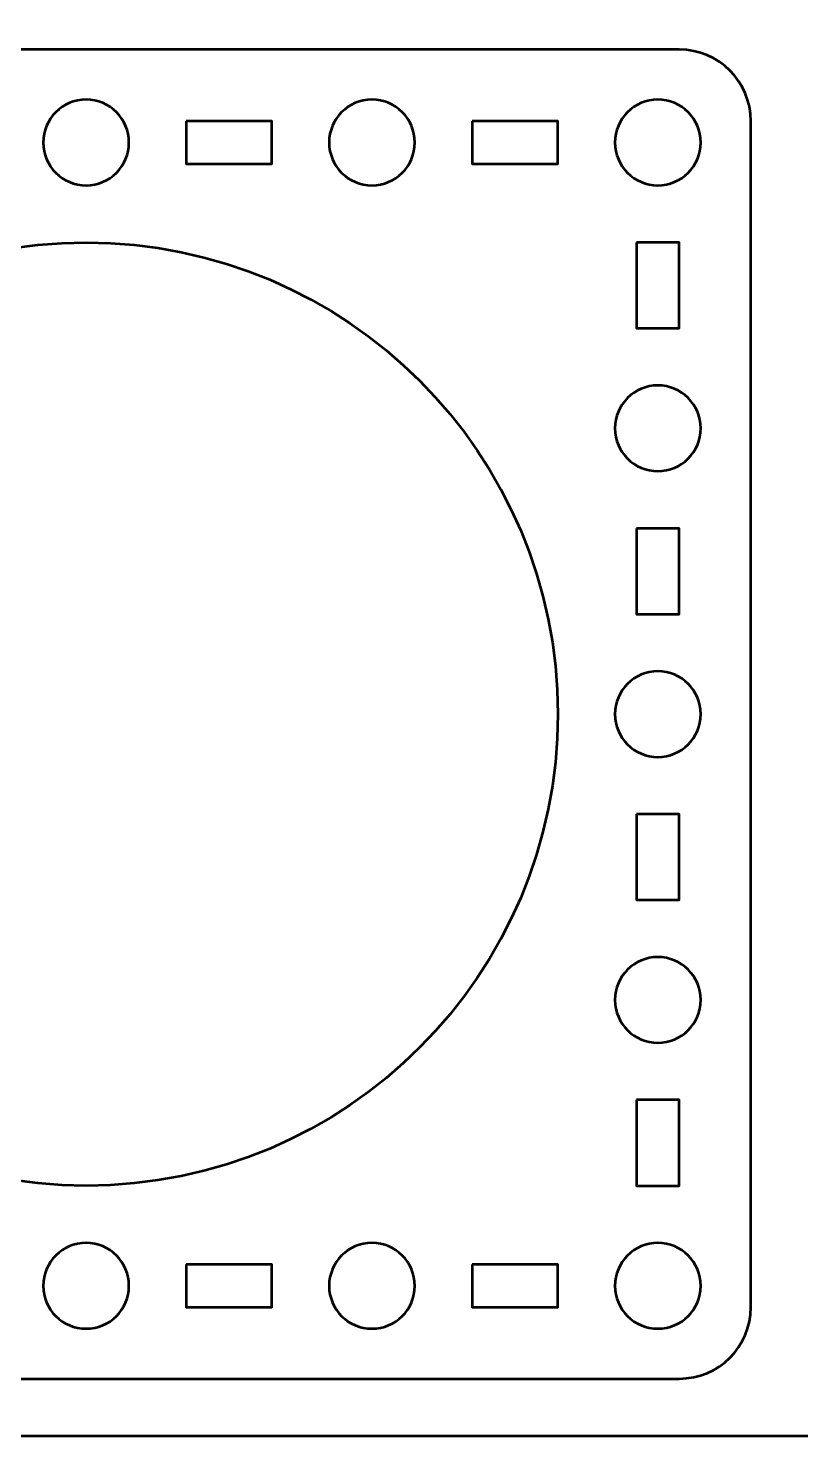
# Model space of a CAD drawing. Header units: centimetres. Extents: x -21 to 0, y -29.7 to 0.
# Drawn here: x -15.91 to -10.5, y -29.7 to -19.85 of the extents above; entities that cross this region are included whole.
import ezdxf

# ---------------------------------------------------------------- set-up
doc = ezdxf.new("R2010")
doc.units = ezdxf.units.CM
doc.header["$MEASUREMENT"] = 0
doc.layers.add('Layer 1', color=7, linetype='Continuous')

msp = doc.modelspace()

# ---------------------------------------------------------------- linework, layer by layer
at = {"layer": 'Layer 1', "color": 250, "lineweight": 53}
msp.add_ellipse((-15.5, -24.65), major_axis=(0, 3.3), ratio=1, dxfattribs=at)
at = {"layer": 'Layer 1', "color": 22, "lineweight": 53}
msp.add_open_spline([(-21.00003, -29.19996), (-21.00003, -29.19996), (-21.00003, -0.49992), (-21.00003, -0.49992), (-21.00003, -0.49992), (-21.00003, -0.22295), (-20.77694, 0.00004), (-20.49994, 0.00004), (-20.49994, 0.00004), (-20.49994, 0.00004), (-0.50008, 0.00004), (-0.50008, 0.00004), (-0.50008, 0.00004), (-0.22294, 0.00004), (0.00002, -0.22295), (0.00002, -0.49992), (0.00002, -0.49992), (0.00002, -0.49992), (0.00002, -29.19996), (0.00002, -29.19996), (0.00002, -29.19996), (0.00002, -29.47696), (-0.22294, -29.70005), (-0.50008, -29.70005), (-0.50008, -29.70005), (-0.50008, -29.70005), (-20.49994, -29.70005), (-20.49994, -29.70005), (-20.49994, -29.70005), (-20.77694, -29.70005), (-21.00003, -29.47696), (-21.00003, -29.19996)], degree=3, knots=[0, 0, 0, 0, 0.125, 0.125, 0.125, 0.125, 0.25, 0.25, 0.25, 0.25, 0.375, 0.375, 0.375, 0.375, 0.5, 0.5, 0.5, 0.5, 0.625, 0.625, 0.625, 0.625, 0.75, 0.75, 0.75, 0.75, 0.875, 0.875, 0.875, 0.875, 1, 1, 1, 1], dxfattribs=at)
at = {"layer": 'Layer 1', "color": 114, "lineweight": 53}
msp.add_open_spline([(-19.64995, -19.99995), (-19.64995, -19.99995), (-11.35005, -19.99995), (-11.35005, -19.99995), (-11.35005, -19.99995), (-11.07305, -19.99995), (-10.84995, -20.22305), (-10.84995, -20.50005), (-10.84995, -20.50005), (-10.84995, -20.50005), (-10.84995, -28.79995), (-10.84995, -28.79995), (-10.84995, -28.79995), (-10.84995, -29.07695), (-11.07305, -29.30005), (-11.35005, -29.30005), (-11.35005, -29.30005), (-11.35005, -29.30005), (-19.64995, -29.30005), (-19.64995, -29.30005), (-19.64995, -29.30005), (-19.92695, -29.30005), (-20.15005, -29.07695), (-20.15005, -28.79995), (-20.15005, -28.79995), (-20.15005, -28.79995), (-20.15005, -20.50005), (-20.15005, -20.50005), (-20.15005, -20.50005), (-20.15005, -20.22305), (-19.92695, -19.99995), (-19.64995, -19.99995)], degree=3, knots=[0, 0, 0, 0, 0.125, 0.125, 0.125, 0.125, 0.25, 0.25, 0.25, 0.25, 0.375, 0.375, 0.375, 0.375, 0.5, 0.5, 0.5, 0.5, 0.625, 0.625, 0.625, 0.625, 0.75, 0.75, 0.75, 0.75, 0.875, 0.875, 0.875, 0.875, 1, 1, 1, 1], dxfattribs=at)
at = {"layer": 'Layer 1', "lineweight": 53}
for points in [[(-15.20002, -20.64998), (-15.20002, -20.81575), (-15.33436, -20.94998), (-15.50001, -20.94998), (-15.50001, -20.94998), (-15.66564, -20.94998), (-15.80002, -20.81575), (-15.80002, -20.64998), (-15.80002, -20.64998), (-15.80002, -20.48432), (-15.66564, -20.34998), (-15.50001, -20.34998), (-15.50001, -20.34998), (-15.33436, -20.34998), (-15.20002, -20.48432), (-15.20002, -20.64998)], [(-13.20005, -20.64998), (-13.20005, -20.81575), (-13.33429, -20.94998), (-13.50006, -20.94998), (-13.50006, -20.94998), (-13.66572, -20.94998), (-13.80006, -20.81575), (-13.80006, -20.64998), (-13.80006, -20.64998), (-13.80006, -20.48432), (-13.66572, -20.34998), (-13.50006, -20.34998), (-13.50006, -20.34998), (-13.33429, -20.34998), (-13.20005, -20.48432), (-13.20005, -20.64998)], [(-11.19998, -20.64998), (-11.19998, -20.81575), (-11.33435, -20.94998), (-11.49998, -20.94998), (-11.49998, -20.94998), (-11.66575, -20.94998), (-11.79998, -20.81575), (-11.79998, -20.64998), (-11.79998, -20.64998), (-11.79998, -20.48432), (-11.66575, -20.34998), (-11.49998, -20.34998), (-11.49998, -20.34998), (-11.33435, -20.34998), (-11.19998, -20.48432), (-11.19998, -20.64998)], [(-14.79997, -20.50005), (-14.79997, -20.50005), (-14.19997, -20.50005), (-14.19997, -20.50005), (-14.19997, -20.50005), (-14.19997, -20.50005), (-14.19997, -20.80005), (-14.19997, -20.80005), (-14.19997, -20.80005), (-14.19997, -20.80005), (-14.79997, -20.80005), (-14.79997, -20.80005), (-14.79997, -20.80005), (-14.79997, -20.80005), (-14.79997, -20.50005), (-14.79997, -20.50005)], [(-12.8, -20.50005), (-12.8, -20.50005), (-12.2, -20.50005), (-12.2, -20.50005), (-12.2, -20.50005), (-12.2, -20.50005), (-12.2, -20.80005), (-12.2, -20.80005), (-12.2, -20.80005), (-12.2, -20.80005), (-12.8, -20.80005), (-12.8, -20.80005), (-12.8, -20.80005), (-12.8, -20.80005), (-12.8, -20.50005), (-12.8, -20.50005)], [(-11.65005, -21.35), (-11.65005, -21.35), (-11.35005, -21.35), (-11.35005, -21.35), (-11.35005, -21.35), (-11.35005, -21.35), (-11.35005, -21.95), (-11.35005, -21.95), (-11.35005, -21.95), (-11.35005, -21.95), (-11.65005, -21.95), (-11.65005, -21.95), (-11.65005, -21.95), (-11.65005, -21.95), (-11.65005, -21.35), (-11.65005, -21.35)], [(-11.19998, -22.65005), (-11.19998, -22.81568), (-11.33435, -22.95006), (-11.49998, -22.95006), (-11.49998, -22.95006), (-11.66575, -22.95006), (-11.79998, -22.81568), (-11.79998, -22.65005), (-11.79998, -22.65005), (-11.79998, -22.48428), (-11.66575, -22.35005), (-11.49998, -22.35005), (-11.49998, -22.35005), (-11.33435, -22.35005), (-11.19998, -22.48428), (-11.19998, -22.65005)], [(-11.65005, -23.34996), (-11.65005, -23.34996), (-11.35005, -23.34996), (-11.35005, -23.34996), (-11.35005, -23.34996), (-11.35005, -23.34996), (-11.35005, -23.94997), (-11.35005, -23.94997), (-11.35005, -23.94997), (-11.35005, -23.94997), (-11.65005, -23.94997), (-11.65005, -23.94997), (-11.65005, -23.94997), (-11.65005, -23.94997), (-11.65005, -23.34996), (-11.65005, -23.34996)], [(-11.19998, -24.64999), (-11.19998, -24.81564), (-11.33435, -24.94998), (-11.49998, -24.94998), (-11.49998, -24.94998), (-11.66575, -24.94998), (-11.79998, -24.81564), (-11.79998, -24.64999), (-11.79998, -24.64999), (-11.79998, -24.48436), (-11.66575, -24.34998), (-11.49998, -24.34998), (-11.49998, -24.34998), (-11.33435, -24.34998), (-11.19998, -24.48436), (-11.19998, -24.64999)], [(-11.65005, -25.35003), (-11.65005, -25.35003), (-11.35005, -25.35003), (-11.35005, -25.35003), (-11.35005, -25.35003), (-11.35005, -25.35003), (-11.35005, -25.95003), (-11.35005, -25.95003), (-11.35005, -25.95003), (-11.35005, -25.95003), (-11.65005, -25.95003), (-11.65005, -25.95003), (-11.65005, -25.95003), (-11.65005, -25.95003), (-11.65005, -25.35003), (-11.65005, -25.35003)], [(-11.19998, -26.64994), (-11.19998, -26.81571), (-11.33435, -26.94995), (-11.49998, -26.94995), (-11.49998, -26.94995), (-11.66575, -26.94995), (-11.79998, -26.81571), (-11.79998, -26.64994), (-11.79998, -26.64994), (-11.79998, -26.48428), (-11.66575, -26.34994), (-11.49998, -26.34994), (-11.49998, -26.34994), (-11.33435, -26.34994), (-11.19998, -26.48428), (-11.19998, -26.64994)], [(-11.65005, -27.35), (-11.65005, -27.35), (-11.35005, -27.35), (-11.35005, -27.35), (-11.35005, -27.35), (-11.35005, -27.35), (-11.35005, -27.95), (-11.35005, -27.95), (-11.35005, -27.95), (-11.35005, -27.95), (-11.65005, -27.95), (-11.65005, -27.95), (-11.65005, -27.95), (-11.65005, -27.95), (-11.65005, -27.35), (-11.65005, -27.35)], [(-15.20002, -28.65002), (-15.20002, -28.81565), (-15.33436, -28.95002), (-15.50001, -28.95002), (-15.50001, -28.95002), (-15.66564, -28.95002), (-15.80002, -28.81565), (-15.80002, -28.65002), (-15.80002, -28.65002), (-15.80002, -28.48425), (-15.66564, -28.35002), (-15.50001, -28.35002), (-15.50001, -28.35002), (-15.33436, -28.35002), (-15.20002, -28.48425), (-15.20002, -28.65002)], [(-13.20005, -28.65002), (-13.20005, -28.81565), (-13.33429, -28.95002), (-13.50006, -28.95002), (-13.50006, -28.95002), (-13.66572, -28.95002), (-13.80006, -28.81565), (-13.80006, -28.65002), (-13.80006, -28.65002), (-13.80006, -28.48425), (-13.66572, -28.35002), (-13.50006, -28.35002), (-13.50006, -28.35002), (-13.33429, -28.35002), (-13.20005, -28.48425), (-13.20005, -28.65002)], [(-11.19998, -28.65002), (-11.19998, -28.81565), (-11.33435, -28.95002), (-11.49998, -28.95002), (-11.49998, -28.95002), (-11.66575, -28.95002), (-11.79998, -28.81565), (-11.79998, -28.65002), (-11.79998, -28.65002), (-11.79998, -28.48425), (-11.66575, -28.35002), (-11.49998, -28.35002), (-11.49998, -28.35002), (-11.33435, -28.35002), (-11.19998, -28.48425), (-11.19998, -28.65002)], [(-14.79997, -28.49995), (-14.79997, -28.49995), (-14.19997, -28.49995), (-14.19997, -28.49995), (-14.19997, -28.49995), (-14.19997, -28.49995), (-14.19997, -28.79995), (-14.19997, -28.79995), (-14.19997, -28.79995), (-14.19997, -28.79995), (-14.79997, -28.79995), (-14.79997, -28.79995), (-14.79997, -28.79995), (-14.79997, -28.79995), (-14.79997, -28.49995), (-14.79997, -28.49995)], [(-12.8, -28.49995), (-12.8, -28.49995), (-12.2, -28.49995), (-12.2, -28.49995), (-12.2, -28.49995), (-12.2, -28.49995), (-12.2, -28.79995), (-12.2, -28.79995), (-12.2, -28.79995), (-12.2, -28.79995), (-12.8, -28.79995), (-12.8, -28.79995), (-12.8, -28.79995), (-12.8, -28.79995), (-12.8, -28.49995), (-12.8, -28.49995)]]:
    msp.add_open_spline(points, degree=3, knots=[0, 0, 0, 0, 0.25, 0.25, 0.25, 0.25, 0.5, 0.5, 0.5, 0.5, 0.75, 0.75, 0.75, 0.75, 1, 1, 1, 1], dxfattribs=at)

doc.saveas('drawing.dxf')
